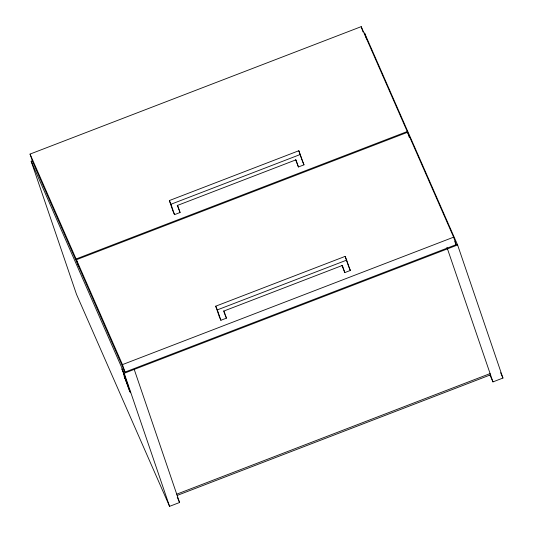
<?xml version="1.0" encoding="UTF-8"?>
<svg xmlns="http://www.w3.org/2000/svg" width="533" height="533" viewBox="0 0 533 533"><rect width="100%" height="100%" fill="white"/><g stroke="black" fill="none" stroke-linecap="round" stroke-linejoin="round"><path stroke-width="0.8" d="M78.644 266.467L32.6 161.579L30.048 154.09L361.207 26.65L407.252 131.538L409.364 137.521M134.223 369.416L179.568 502.499L169.567 506.35L76.505 294.356L31.167 161.266L32.7 160.673M298.427 166.969L295.988 159.82L177.636 205.365L180.074 212.514L174.518 214.652L172.899 210.961L169.354 200.561L298.82 150.739L303.983 164.83L298.427 166.969L295.588 159.7M169.354 200.561L170.973 204.252L300.439 154.43M30.048 154.09L76.092 258.985L407.252 131.538M344.791 272.596L342.359 265.447L224.007 310.992L226.445 318.141L220.889 320.28L219.263 316.589L215.718 306.189L345.184 256.366L350.348 270.458L344.791 272.596L341.953 265.327M215.718 306.189L217.344 309.886L346.81 260.064M453.623 237.172L407.578 132.277L76.419 259.724L122.463 364.612L453.623 237.172L456.168 244.654L125.008 372.101L78.971 267.206L76.092 258.985M31.167 161.266L124.222 373.267L457.607 244.967L502.952 378.05L492.952 381.901L489.94 375.039M176.736 494.184L490.113 373.586M177.163 495.43L490.54 374.832M457.607 244.967L364.545 32.973L366.611 39.022M454.836 241.616L456.168 244.654M446.934 247.292L492.952 381.901M500.607 372.714L502.952 378.05M302.358 161.139L303.983 164.83M348.729 266.767L350.348 270.458M180.074 212.514L177.236 205.245M225.146 315.19L226.445 318.141M177.229 497.162L179.568 502.499M361.207 26.65L362.993 31.893M345.184 256.366L348.475 266.02M298.82 150.739L302.104 160.393M223.6 310.872L224.819 314.45M217.344 309.886L220.889 320.28M170.973 204.252L174.518 214.652M122.463 364.612L125.008 372.101M124.222 373.267L169.567 506.35M124.909 376.465L121.89 368.869L124.915 376.458M126.401 380.835L123.376 373.247L126.408 380.835M130.498 392.748L128.973 389.656L125.868 380.562L130.498 392.748M124.769 377.451L124.129 375.998L125.482 379.556L124.769 377.451M127.094 382.754L124.962 377.89L127.813 384.866L127.094 382.754"/></g></svg>
